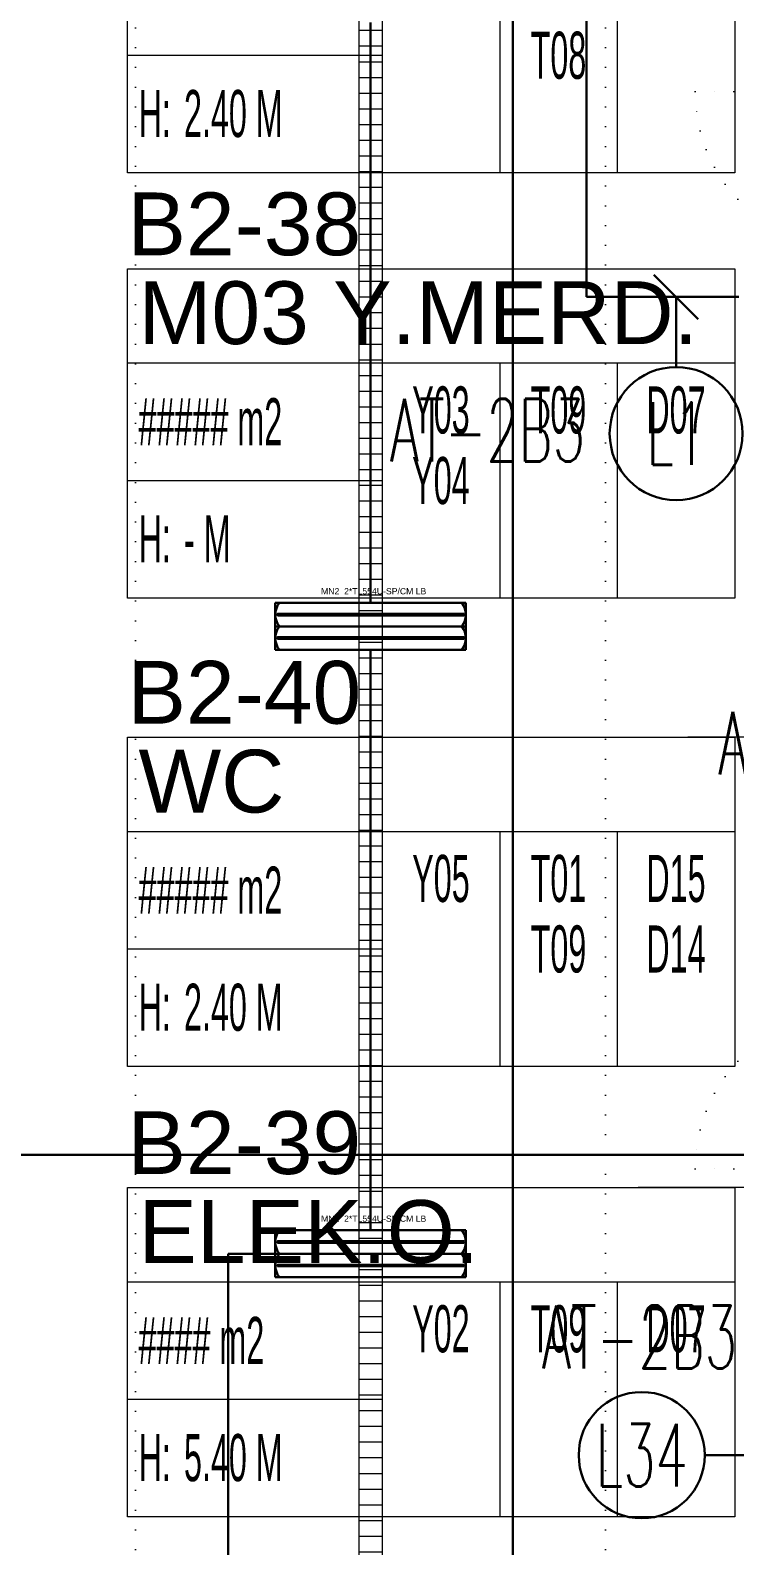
# Model space of a CAD drawing. Header units: metres. Extents: x -13316 to 152404, y -3899 to 30226.
# Drawn here: x 5853 to 6302, y 2574 to 3540 of the extents above; entities that cross this region are included whole.
import ezdxf
from ezdxf.enums import TextEntityAlignment as Align

# ---------------------------------------------------------------- set-up
doc = ezdxf.new("R2010")
doc.units = ezdxf.units.M
doc.header["$LTSCALE"] = 100
doc.header["$MEASUREMENT"] = 0
doc.linetypes.add('DOT2', pattern=[0.125, 0, -0.125])
doc.linetypes.add('HIDDEN', pattern=[0.375, 0.25, -0.125])
doc.layers.get('0').update_dxf_attribs({"color": 9, "lineweight": 9})
for name, color, linetype, lineweight in [('06B', 9, 'Continuous', 9), ('06D', 9, 'Continuous', 9), ('10', 9, 'Continuous', 9), ('20', 9, 'DOT2', 9), ('21_mahal200', 9, 'Continuous', 9), ('E-2x54 W SIVAÜSTÜ FLUORESAN YÜKSEK TAVAN ARMATÜRÜ', 7, 'Continuous', 30), ('E-KABLO', 7, 'Continuous', 30), ('E-LINYE', 7, 'Continuous', 30)]:
    doc.layers.add(name, color=color, linetype=linetype, lineweight=lineweight)
doc.styles.add('Arial', font='arial.ttf', dxfattribs={"height": 2.5})
doc.styles.add('E-YAZI', font='txttw.shx')
doc.styles.add('MuuM_TEXT-STANDART', font='ARIALN.TTF')
doc.dimstyles.new('MuuM_DIM200', dxfattribs={"dimscale": 20, "dimtxt": 2, "dimasz": 1, "dimexe": 1, "dimexo": 1, "dimgap": 1, "dimtad": 1, "dimdec": 1, "dimrnd": 0.5, "dimdsep": 46, "dimtxsty": 'MuuM_TEXT-STANDART', "dimblk": 'ARCHTICK', "dimcen": 0, "dimdle": 0.15, "dimclrd": 256, "dimclre": 256, "dimclrt": 256, "dimadec": 0, "dimazin": 0, "dimtfac": 5, "dimtdec": 1, "dimtix": 1, "dimtmove": 2, "dimatfit": 3, "dimldrblk": 'DOT', "dimfxl": 3, "dimfxlon": 1, "dimtolj": 1, "dimlwd": -1, "dimlwe": -1, "dimarcsym": 0})

# ---------------------------------------------------------------- blocks, each defined once
blk = doc.blocks.new('2x54 W SIVAÜSTÜ FLUORESAN YÜKSEK TAVAN ARMATÜRÜ')
at = {"layer": 'E-2x54 W SIVAÜSTÜ FLUORESAN YÜKSEK TAVAN ARMATÜRÜ', "color": 4}
for p, q in [((-60.8, 15), (-60.8, -15)), ((-60.8, 15), (60.8, 15)), ((60.8, 15), (60.8, 0)), ((-60, 0), (-15, 0)), ((15, 0), (60, 0)), ((60.8, 0), (60.8, -15)), ((-60.8, -15), (60.8, -15))]:
    blk.add_line(p, q, dxfattribs=at)
at = {"layer": 'E-2x54 W SIVAÜSTÜ FLUORESAN YÜKSEK TAVAN ARMATÜRÜ', "color": 7}
for p, q in [((-60.8, 0), (60.8, 0)), ((-59.27, 8.01), (59.32, 8.01)), ((-59.16, 7.01), (59.44, 7)), ((-59.27, -6.99), (59.32, -6.99)), ((-59.16, -7.99), (59.44, -8))]:
    blk.add_line(p, q, dxfattribs=at)
for centre in [(-59.23, 7.63), (-59.23, 7.33), (59.36, 7.63), (59.36, 7.33), (-59.23, -7.37), (-59.23, -7.67), (59.36, -7.37), (59.36, -7.67)]:
    blk.add_circle(centre, 0.11, dxfattribs=at)
for centre, radius, start, end in [((-48.66, 7.5), 12.14, 141.85995, 218.14005), ((48.66, 7.5), 12.14, 321.85995, 38.14005), ((-59.12, 7.51), 0.515, 106.86737, 266.76121), ((-59.32, 7.49), 0.519, 289.2244, 84.40418), ((59.47, 7.51), 0.515, 106.86737, 266.76121), ((59.27, 7.49), 0.519, 289.2244, 84.40418), ((-48.66, -7.5), 12.14, 141.85995, 218.14005), ((-59.12, -7.49), 0.515, 106.86737, 266.76121), ((-59.32, -7.51), 0.519, 289.2244, 84.40418), ((48.66, -7.5), 12.14, 321.85995, 38.14005), ((59.47, -7.49), 0.515, 106.86737, 266.76121), ((59.27, -7.51), 0.519, 289.2244, 84.40418)]:
    blk.add_arc(centre, radius, start, end, dxfattribs=at)
at = {"layer": 'E-2x54 W SIVAÜSTÜ FLUORESAN YÜKSEK TAVAN ARMATÜRÜ', "color": 7, "style": 'Arial'}
blk.add_text('MN2  2*TL554U-SP/CM LB', height=3.9508, dxfattribs=at).set_placement((-31.61, 20.4))
blk = doc.blocks.new('p-ızgara')
at = {"layer": '06D'}
h = blk.add_hatch(dxfattribs=at)
h.set_pattern_fill('_USER', color=252, scale=10, angle=180, style=0, pattern_type=0)
h.set_pattern_definition([(180, (20, -8630), (-1e-15, -10), [])])
h.paths.add_polyline_path([(5742.5, -4975), (5742.5, -8278.51), (5757.5, -8278.51), (5757.5, -4975)])
blk.add_lwpolyline([(5742.5, -4975), (5742.5, -8278.51), (5757.5, -8278.51), (5757.5, -4975)], close=True, dxfattribs=at)
blk = doc.blocks.new('gr-p-barel kilitli kapı kolu')
at = {"flags": 128}
for points in [[(-0.9, 0.8), (-0.9, 4.9), (-11.7, 4.9), (-11.7, 6.7), (0.9, 6.7), (0.9, 0.8)], [(-0.8, 5), (0.8, 6.6)]]:
    blk.add_lwpolyline(points, dxfattribs=at)
blk.add_lwpolyline([(-2.75, 0), (-2.75, 0.7), (2.75, 0.7), (2.75, 0)])
blk.add_lwpolyline([(-1.3, 0.7), (1.3, 0.7), (1.3, 0.8), (-1.3, 0.8)], close=True)
blk = doc.blocks.new('prf-scr2')
at = {"linetype": 'DOT2', "ltscale": 10}
blk.add_line((0, 0.19), (0, -1.06), dxfattribs=at)
for p, q in [((0.09, -0.24), (-0.09, -0.2)), ((-0.09, -0.24), (0.09, -0.28)), ((0.09, -0.32), (-0.09, -0.28)), ((-0.09, -0.32), (0.09, -0.36)), ((0.09, -0.4), (-0.09, -0.36)), ((-0.09, -0.4), (0.09, -0.44)), ((0.09, -0.48), (-0.09, -0.44)), ((-0.09, -0.48), (0.09, -0.52)), ((0.09, -0.56), (-0.09, -0.52)), ((-0.09, -0.56), (0.09, -0.6)), ((0.09, -0.64), (-0.09, -0.6)), ((-0.09, -0.64), (0.09, -0.68)), ((0.09, -0.72), (-0.09, -0.68)), ((-0.09, -0.72), (0.09, -0.76)), ((0.06, -0.84), (-0.08, -0.76)), ((-0.07, -0.8), (0.06, -0.84)), ((0.09, -0.17), (0, -0.15)), ((0, -0.18), (0.09, -0.2))]:
    blk.add_line(p, q)
blk.add_lwpolyline([(0.23, 0), (-0.23, 0), (-0.23, -0.01), (-0.12, -0.14), (0.12, -0.14), (0.23, -0.01), (0.23, 0)], close=True)
for points in [[(0.23, -0.01), (-0.23, -0.01)], [(-0.09, -0.14), (-0.09, -0.2), (-0.12, -0.22), (-0.12, -0.23), (-0.09, -0.24), (-0.09, -0.28), (-0.12, -0.3), (-0.12, -0.31), (-0.09, -0.32), (-0.09, -0.36), (-0.12, -0.38), (-0.12, -0.39), (-0.09, -0.4), (-0.09, -0.44), (-0.12, -0.46), (-0.12, -0.46), (-0.09, -0.48), (-0.09, -0.52), (-0.12, -0.54), (-0.12, -0.54), (-0.09, -0.56), (-0.09, -0.6), (-0.12, -0.62), (-0.12, -0.62), (-0.09, -0.64), (-0.09, -0.68), (-0.12, -0.69), (-0.12, -0.7), (-0.09, -0.72), (-0.09, -0.73), (-0.08, -0.76), (-0.1, -0.77), (-0.1, -0.78), (-0.07, -0.8), (-0.01, -0.94), (0, -0.95), (0.01, -0.94), (0.08, -0.76), (0.09, -0.76), (0.12, -0.74), (0.12, -0.73), (0.09, -0.72), (0.09, -0.68), (0.12, -0.66), (0.12, -0.66), (0.09, -0.64), (0.09, -0.6), (0.12, -0.58), (0.12, -0.58), (0.09, -0.56), (0.09, -0.52), (0.12, -0.5), (0.12, -0.5), (0.09, -0.48), (0.09, -0.44), (0.12, -0.43), (0.12, -0.42), (0.09, -0.4), (0.09, -0.36), (0.12, -0.35), (0.12, -0.34), (0.09, -0.32), (0.09, -0.28), (0.12, -0.27), (0.12, -0.26), (0.09, -0.24), (0.09, -0.2), (0.12, -0.19), (0.12, -0.18), (0.09, -0.17), (0.09, -0.14)]]:
    blk.add_lwpolyline(points)
blk = doc.blocks.new('K-SAC-01')
at = {"layer": '10'}
for points in [[(-4.6, 16.2, -0.414214), (-4.5, 16.3), (-0.1, 16.3, -0.414214), (0, 16.2), (0, 5.9), (0.2, 5.9), (0.2, 16.2, 0.414214), (-0.1, 16.5), (-4.5, 16.5, 0.414214), (-4.8, 16.2), (-4.8, 15.3, 0.414214), (-4.5, 15), (-3.4, 15), (-3.4, 15.2), (-4.5, 15.2, -0.414214), (-4.6, 15.3)], [(0.2, 10.3, -0.414214), (0.5, 10.6), (1.5, 10.6, -0.414214), (1.8, 10.3), (1.8, 3.9, -0.414214), (1.5, 3.6, -0.414214), (1.2, 3.9), (1.2, 4.8), (0.2, 4.8), (0.2, -1.2, -0.414214), (-0.1, -1.5), (-4.5, -1.5, -0.414214), (-4.8, -1.2), (-4.8, -0.3, -0.414214), (-4.5, 0), (-3.4, 0), (-3.4, -0.2), (-4.5, -0.2, 0.414214), (-4.6, -0.3), (-4.6, -1.2, 0.414214), (-4.5, -1.3), (-0.1, -1.3, 0.414214), (0, -1.2), (0, 5), (1.4, 5), (1.4, 3.9, 0.414214), (1.5, 3.8, 0.414214), (1.6, 3.9), (1.6, 10.3, 0.414214), (1.5, 10.4), (0.5, 10.4, 0.414214), (0.4, 10.3), (0.4, 9.4), (0.2, 9.4)], [(99.8, 10.3, 0.414214), (99.5, 10.6), (98.5, 10.6, 0.414214), (98.2, 10.3), (98.2, 3.9, 0.414214), (98.5, 3.6, 0.414214), (98.8, 3.9), (98.8, 4.8), (99.8, 4.8), (99.8, -1.2, 0.414214), (100.1, -1.5), (104.5, -1.5, 0.414214), (104.8, -1.2), (104.8, -0.3, 0.414214), (104.5, 0), (103.4, 0), (103.4, -0.2), (104.5, -0.2, -0.414214), (104.6, -0.3), (104.6, -1.2, -0.414214), (104.5, -1.3), (100.1, -1.3, -0.414214), (100, -1.2), (100, 5), (98.6, 5), (98.6, 3.9, -0.414214), (98.5, 3.8, -0.414214), (98.4, 3.9), (98.4, 10.3, -0.414214), (98.5, 10.4), (99.5, 10.4, -0.414214), (99.6, 10.3), (99.6, 9.4), (99.8, 9.4)], [(104.6, 16.2, 0.414214), (104.5, 16.3), (100.1, 16.3, 0.414214), (100, 16.2), (100, 5.9), (99.8, 5.9), (99.8, 16.2, -0.414214), (100.1, 16.5), (104.5, 16.5, -0.414214), (104.8, 16.2), (104.8, 15.3, -0.414214), (104.5, 15), (103.4, 15), (103.4, 15.2), (104.5, 15.2, 0.414214), (104.6, 15.3)], [(-0.38, -2.01), (1, -1.37), (1, 1.5), (1.2, 1.5), (1.2, -1.5), (-0.27, -2.18, -14.796002)]]:
    blk.add_lwpolyline(points, format="xyb", close=True, dxfattribs=at)
for points in [[(98.8, 0.15), (98.8, 2.15), (99.1, 2.15), (99.1, 3.19), (1.5, 3.19), (1.5, 2.15), (1.8, 2.15), (1.8, 0.15), (1.5, 0.15), (1.5, 1.85), (1.2, 1.85), (1.2, 3.49), (99.4, 3.49), (99.4, 1.85), (99.1, 1.85), (99.1, 0.15)], [(98.8, 2.15), (98.8, 0.15), (99.4, 0.15), (99.4, -1.5), (1.2, -1.5), (1.2, 0.15), (1.8, 0.15), (1.8, 2.15), (2.1, 2.15), (2.1, -0.15), (1.5, -0.15), (1.5, -1.2), (99.1, -1.2), (99.1, -0.15), (98.5, -0.15), (98.5, 2.15), (98.8, 2.15)]]:
    blk.add_lwpolyline(points, dxfattribs=at)
for points in [[(2.1, 3), (8.1, 3), (8.1, -1), (2.1, -1)], [(2.4, 2.7), (7.8, 2.7), (7.8, -0.7), (2.4, -0.7)], [(98.5, 3), (92.5, 3), (92.5, -1), (98.5, -1)], [(98.2, 2.7), (92.8, 2.7), (92.8, -0.7), (98.2, -0.7)]]:
    blk.add_lwpolyline(points, close=True, dxfattribs=at)
blk.add_circle((-0.95, -2.5), 0.55, dxfattribs=at)
at = {"layer": '20', "linetype": 'HIDDEN'}
for points in [[(-0.2, -1.3), (-0.2, 0), (-1.7, 0), (-1.7, -1.3)], [(-0.4, -1.99), (-0.4, -0.2), (-1.5, -0.2), (-1.5, -1.99)]]:
    blk.add_lwpolyline(points, dxfattribs=at)
at = {"layer": '20'}
blk.add_lwpolyline([(-0.95, -2.5), (-0.95, -102.85)], dxfattribs=at)
blk.add_arc((-0.95, -2.5), 100.35, 270, 1.51314, dxfattribs=at)
at = {"layer": '06B'}
blk.add_blockref('gr-p-barel kilitli kapı kolu', (91.4, 3.51), dxfattribs=at)
at = {"layer": '06B', "xscale": -1, "rotation": 180}
blk.add_blockref('gr-p-barel kilitli kapı kolu', (91.4, -1.51), dxfattribs=at)
at = {"layer": '10', "xscale": -1, "rotation": 90}
blk.add_blockref('prf-scr2', (1.5, 1), dxfattribs=at)
at = {"layer": '10', "rotation": 270}
blk.add_blockref('prf-scr2', (99.1, 1.22), dxfattribs=at)
blk = doc.blocks.new('_ArchTick')
at = {"color": 0, "linetype": 'ByBlock', "const_width": 0.15}
blk.add_lwpolyline([(-0.5, -0.5), (0.5, 0.5)], dxfattribs=at)
blk = doc.blocks.new('_Dot')
at = {"color": 0, "linetype": 'ByBlock', "lineweight": -2}
blk.add_line((-0.5, 0), (-1, 0), dxfattribs=at)
at = {"color": 0, "linetype": 'ByBlock', "const_width": 0.5}
blk.add_lwpolyline([(-0.25, 0, 1), (0.25, 0, 1)], format="xyb", close=True, dxfattribs=at)
blk = doc.blocks.new('0_roomno2')
blk.add_lwpolyline([(19.375, -10.5), (0, -10.5), (0, 0), (19.375, 0)], close=True)
for points in [[(0, -3), (19.375, -3)], [(8.125, -3), (8.125, -10.5)], [(11.875, -3), (11.875, -10.5)], [(15.625, -3), (15.625, -10.5)], [(0, -6.75), (8.125, -6.75)]]:
    blk.add_lwpolyline(points)
at = {"style": 'MuuM_TEXT-STANDART', "width": 0.6}
blk.add_text('H:', height=1.5, dxfattribs=at).set_placement((0.35, -8.608), align=Align.MIDDLE_LEFT)
at = {"style": 'Arial'}
blk.add_attdef('ODANO', (0, 1.17), '', height=2, dxfattribs=at)
blk.add_attdef('MEKANADI', text='', height=2, dxfattribs=at).set_placement((0.35, -3), align=Align.BOTTOM_LEFT)
at = {"style": 'MuuM_TEXT-STANDART', "width": 0.6}
for tag, p in [('YER01', (10, -4.5)), ('TAVAN01', (13.75, -4.5)), ('DUVAR01', (17.5, -4.5)), ('YER02', (10, -6.75)), ('TAVAN02', (13.75, -6.75)), ('DUVAR02', (17.5, -6.75)), ('YER03', (10, -9)), ('TAVAN03', (13.75, -9)), ('DUVAR03', (17.5, -9))]:
    blk.add_attdef(tag, text='', height=1.5, dxfattribs=at).set_placement(p, align=Align.MIDDLE_CENTER)
for tag, p in [('M2', (0.35, -4.875)), ('TEMIZTAVANYUKSEKLIGI', (1.8, -8.608))]:
    blk.add_attdef(tag, text='', height=1.5, dxfattribs=at).set_placement(p, align=Align.MIDDLE_LEFT)
blk = doc.blocks.new('2.bod.Mimari')
at = {"layer": '06D', "linetype": 'DOT2'}
for points in [[(5600, -4350), (5600, -7755), (5600, -8105)], [(5900, -4350), (5900, -7755), (5900, -8105)]]:
    blk.add_lwpolyline(points, dxfattribs=at)
at = {"rotation": 270}
blk.add_blockref('K-SAC-01', (6060, -5450), dxfattribs=at)
at = {"xscale": -1, "rotation": 270}
blk.add_blockref('K-SAC-01', (6060, -6135), dxfattribs=at)
at = {"layer": '06D'}
blk.add_blockref('p-ızgara', (0, 0), dxfattribs=at)
at = {"layer": '21_mahal200'}
ref = blk.add_blockref('0_roomno2', (5594.9, -5290.9), dxfattribs=dict(at, xscale=20, yscale=20, zscale=20))
ref.add_attrib('ODANO', 'B2-37', (5594.9, -5282.26), dxfattribs={"layer": '0', "height": 40, "style": 'Arial'})
ref.add_attrib('MEKANADI', 'Y.G.H.', dxfattribs={"layer": '0', "height": 40, "style": 'Arial'}).set_placement((5601.9, -5350.9), align=Align.BOTTOM_LEFT)
ref.add_attrib('M2', '#### m2', dxfattribs={"layer": '0', "height": 30, "style": 'MuuM_TEXT-STANDART', "width": 0.6}).set_placement((5601.9, -5388.4), align=Align.MIDDLE_LEFT)
ref.add_attrib('TEMIZTAVANYUKSEKLIGI', '2.40 M', dxfattribs={"layer": '0', "height": 30, "style": 'MuuM_TEXT-STANDART', "width": 0.6}).set_placement((5630.9, -5463.06), align=Align.MIDDLE_LEFT)
ref.add_attrib('YER01', 'Y01', dxfattribs={"layer": '0', "height": 30, "style": 'MuuM_TEXT-STANDART', "width": 0.6}).set_placement((5794.9, -5380.9), align=Align.MIDDLE_CENTER)
ref.add_attrib('TAVAN01', 'T09', dxfattribs={"layer": '0', "height": 30, "style": 'MuuM_TEXT-STANDART', "width": 0.6}).set_placement((5869.9, -5380.9), align=Align.MIDDLE_CENTER)
ref.add_attrib('DUVAR01', 'D07', dxfattribs={"layer": '0', "height": 30, "style": 'MuuM_TEXT-STANDART', "width": 0.6}).set_placement((5944.9, -5380.9), align=Align.MIDDLE_CENTER)
ref.add_attrib('TAVAN02', 'T08', dxfattribs={"layer": '0', "height": 30, "style": 'MuuM_TEXT-STANDART', "width": 0.6}).set_placement((5869.9, -5425.9), align=Align.MIDDLE_CENTER)
ref = blk.add_blockref('0_roomno2', (5594.9, -5562.04), dxfattribs=dict(at, xscale=20, yscale=20, zscale=20))
ref.add_attrib('ODANO', 'B2-38', (5594.9, -5553.4), dxfattribs={"layer": '0', "height": 40, "style": 'Arial'})
ref.add_attrib('MEKANADI', 'M03 Y.MERD.', dxfattribs={"layer": '0', "height": 40, "style": 'Arial'}).set_placement((5601.9, -5622.04), align=Align.BOTTOM_LEFT)
ref.add_attrib('M2', '##### m2', dxfattribs={"layer": '0', "height": 30, "style": 'MuuM_TEXT-STANDART', "width": 0.6}).set_placement((5601.9, -5659.54), align=Align.MIDDLE_LEFT)
ref.add_attrib('TEMIZTAVANYUKSEKLIGI', '- M', dxfattribs={"layer": '0', "height": 30, "style": 'MuuM_TEXT-STANDART', "width": 0.6}).set_placement((5630.9, -5734.2), align=Align.MIDDLE_LEFT)
ref.add_attrib('YER01', 'Y03', dxfattribs={"layer": '0', "height": 30, "style": 'MuuM_TEXT-STANDART', "width": 0.6}).set_placement((5794.9, -5652.04), align=Align.MIDDLE_CENTER)
ref.add_attrib('TAVAN01', 'T09', dxfattribs={"layer": '0', "height": 30, "style": 'MuuM_TEXT-STANDART', "width": 0.6}).set_placement((5869.9, -5652.04), align=Align.MIDDLE_CENTER)
ref.add_attrib('DUVAR01', 'D07', dxfattribs={"layer": '0', "height": 30, "style": 'MuuM_TEXT-STANDART', "width": 0.6}).set_placement((5944.9, -5652.04), align=Align.MIDDLE_CENTER)
ref.add_attrib('YER02', 'Y04', dxfattribs={"layer": '0', "height": 30, "style": 'MuuM_TEXT-STANDART', "width": 0.6}).set_placement((5794.9, -5697.04), align=Align.MIDDLE_CENTER)
ref = blk.add_blockref('0_roomno2', (5594.9, -5860.69), dxfattribs=dict(at, xscale=20, yscale=20, zscale=20))
ref.add_attrib('ODANO', 'B2-40', (5594.9, -5852.05), dxfattribs={"layer": '0', "height": 40, "style": 'Arial'})
ref.add_attrib('MEKANADI', 'WC', dxfattribs={"layer": '0', "height": 40, "style": 'Arial'}).set_placement((5601.9, -5920.69), align=Align.BOTTOM_LEFT)
ref.add_attrib('M2', '##### m2', dxfattribs={"layer": '0', "height": 30, "style": 'MuuM_TEXT-STANDART', "width": 0.6}).set_placement((5601.9, -5958.19), align=Align.MIDDLE_LEFT)
ref.add_attrib('TEMIZTAVANYUKSEKLIGI', '2.40 M', dxfattribs={"layer": '0', "height": 30, "style": 'MuuM_TEXT-STANDART', "width": 0.6}).set_placement((5630.9, -6032.85), align=Align.MIDDLE_LEFT)
ref.add_attrib('YER01', 'Y05', dxfattribs={"layer": '0', "height": 30, "style": 'MuuM_TEXT-STANDART', "width": 0.6}).set_placement((5794.9, -5950.69), align=Align.MIDDLE_CENTER)
ref.add_attrib('TAVAN01', 'T01', dxfattribs={"layer": '0', "height": 30, "style": 'MuuM_TEXT-STANDART', "width": 0.6}).set_placement((5869.9, -5950.69), align=Align.MIDDLE_CENTER)
ref.add_attrib('DUVAR01', 'D15', dxfattribs={"layer": '0', "height": 30, "style": 'MuuM_TEXT-STANDART', "width": 0.6}).set_placement((5944.9, -5950.69), align=Align.MIDDLE_CENTER)
ref.add_attrib('TAVAN02', 'T09', dxfattribs={"layer": '0', "height": 30, "style": 'MuuM_TEXT-STANDART', "width": 0.6}).set_placement((5869.9, -5995.69), align=Align.MIDDLE_CENTER)
ref.add_attrib('DUVAR02', 'D14', dxfattribs={"layer": '0', "height": 30, "style": 'MuuM_TEXT-STANDART', "width": 0.6}).set_placement((5944.9, -5995.69), align=Align.MIDDLE_CENTER)
ref = blk.add_blockref('0_roomno2', (5594.9, -6147.81), dxfattribs=dict(at, xscale=20, yscale=20, zscale=20))
ref.add_attrib('ODANO', 'B2-39', (5594.9, -6139.17), dxfattribs={"layer": '0', "height": 40, "style": 'Arial'})
ref.add_attrib('MEKANADI', 'ELEK.O.', dxfattribs={"layer": '0', "height": 40, "style": 'Arial'}).set_placement((5601.9, -6207.81), align=Align.BOTTOM_LEFT)
ref.add_attrib('M2', '#### m2', dxfattribs={"layer": '0', "height": 30, "style": 'MuuM_TEXT-STANDART', "width": 0.6}).set_placement((5601.9, -6245.31), align=Align.MIDDLE_LEFT)
ref.add_attrib('TEMIZTAVANYUKSEKLIGI', '5.40 M', dxfattribs={"layer": '0', "height": 30, "style": 'MuuM_TEXT-STANDART', "width": 0.6}).set_placement((5630.9, -6319.97), align=Align.MIDDLE_LEFT)
ref.add_attrib('YER01', 'Y02', dxfattribs={"layer": '0', "height": 30, "style": 'MuuM_TEXT-STANDART', "width": 0.6}).set_placement((5794.9, -6237.81), align=Align.MIDDLE_CENTER)
ref.add_attrib('TAVAN01', 'T09', dxfattribs={"layer": '0', "height": 30, "style": 'MuuM_TEXT-STANDART', "width": 0.6}).set_placement((5869.9, -6237.81), align=Align.MIDDLE_CENTER)
ref.add_attrib('DUVAR01', 'D07', dxfattribs={"layer": '0', "height": 30, "style": 'MuuM_TEXT-STANDART', "width": 0.6}).set_placement((5944.9, -6237.81), align=Align.MIDDLE_CENTER)
for points in [[(6131.42, -5860.69), (5952.4, -5860.69)], [(6161.42, -6147.81), (5920.83, -6147.81)]]:
    blk.add_leader(points, dimstyle='MuuM_DIM200', override={"dimasz": 1, "dimfxl": 10}, dxfattribs=at)

msp = doc.modelspace()

# ---------------------------------------------------------------- linework, layer by layer
at = {"layer": 'E-KABLO', "color": 6}
for p, q in [((6160.8, 3940), (6160.8, 2360)), ((6070, 3175), (6070, 3545)), ((6070, 2775), (6070, 3145)), ((6009.2, 2760), (5979.2, 2760)), ((5979.2, 2760), (5979.2, 1960))]:
    msp.add_line(p, q, dxfattribs=at)
at = {"layer": 'E-KABLO', "color": 4}
for p, q in [((6207.88, 3724.51), (6207.88, 3370)), ((6207.88, 3370), (6305, 3370))]:
    msp.add_line(p, q, dxfattribs=at)
at = {"layer": 'E-KABLO', "color": 5}
msp.add_line((6355, 2823.17), (5835, 2823.17), dxfattribs=at)
at = {"layer": 'E-LINYE', "color": 7, "linetype": 'Continuous'}
for p, q in [((6250.87, 3384.14), (6279.16, 3355.86)), ((6265.02, 3325.34), (6265.02, 3370)), ((6355, 2631.59), (6283.31, 2631.59))]:
    msp.add_line(p, q, dxfattribs=at)
for centre, radius in [((6265.02, 3282.9), 42.44), ((6243.07, 2631.59), 40.25)]:
    msp.add_circle(centre, radius, dxfattribs=at)

# ---------------------------------------------------------------- block references
msp.add_blockref('2.bod.Mimari', (320, 8950))
at = {"layer": 'E-2x54 W SIVAÜSTÜ FLUORESAN YÜKSEK TAVAN ARMATÜRÜ', "color": 6}
for p in [(6070, 3160), (6070, 2760)]:
    msp.add_blockref('2x54 W SIVAÜSTÜ FLUORESAN YÜKSEK TAVAN ARMATÜRÜ', p, dxfattribs=at)

# ---------------------------------------------------------------- texts
at = {"layer": 'E-LINYE', "color": 3, "linetype": 'Continuous', "style": 'E-YAZI', "width": 0.6}
for s, p in [('AT-2B3', (6144.52, 3285.03)), ('L1', (6265.02, 3282.9)), ('AT-2B3', (6354.07, 3085.47)), ('AT-2B3', (6241.6, 2706.92)), ('L34', (6243.07, 2631.59))]:
    msp.add_text(s, height=40, dxfattribs=at).set_placement(p, align=Align.MIDDLE_CENTER)

doc.saveas('drawing.dxf')
